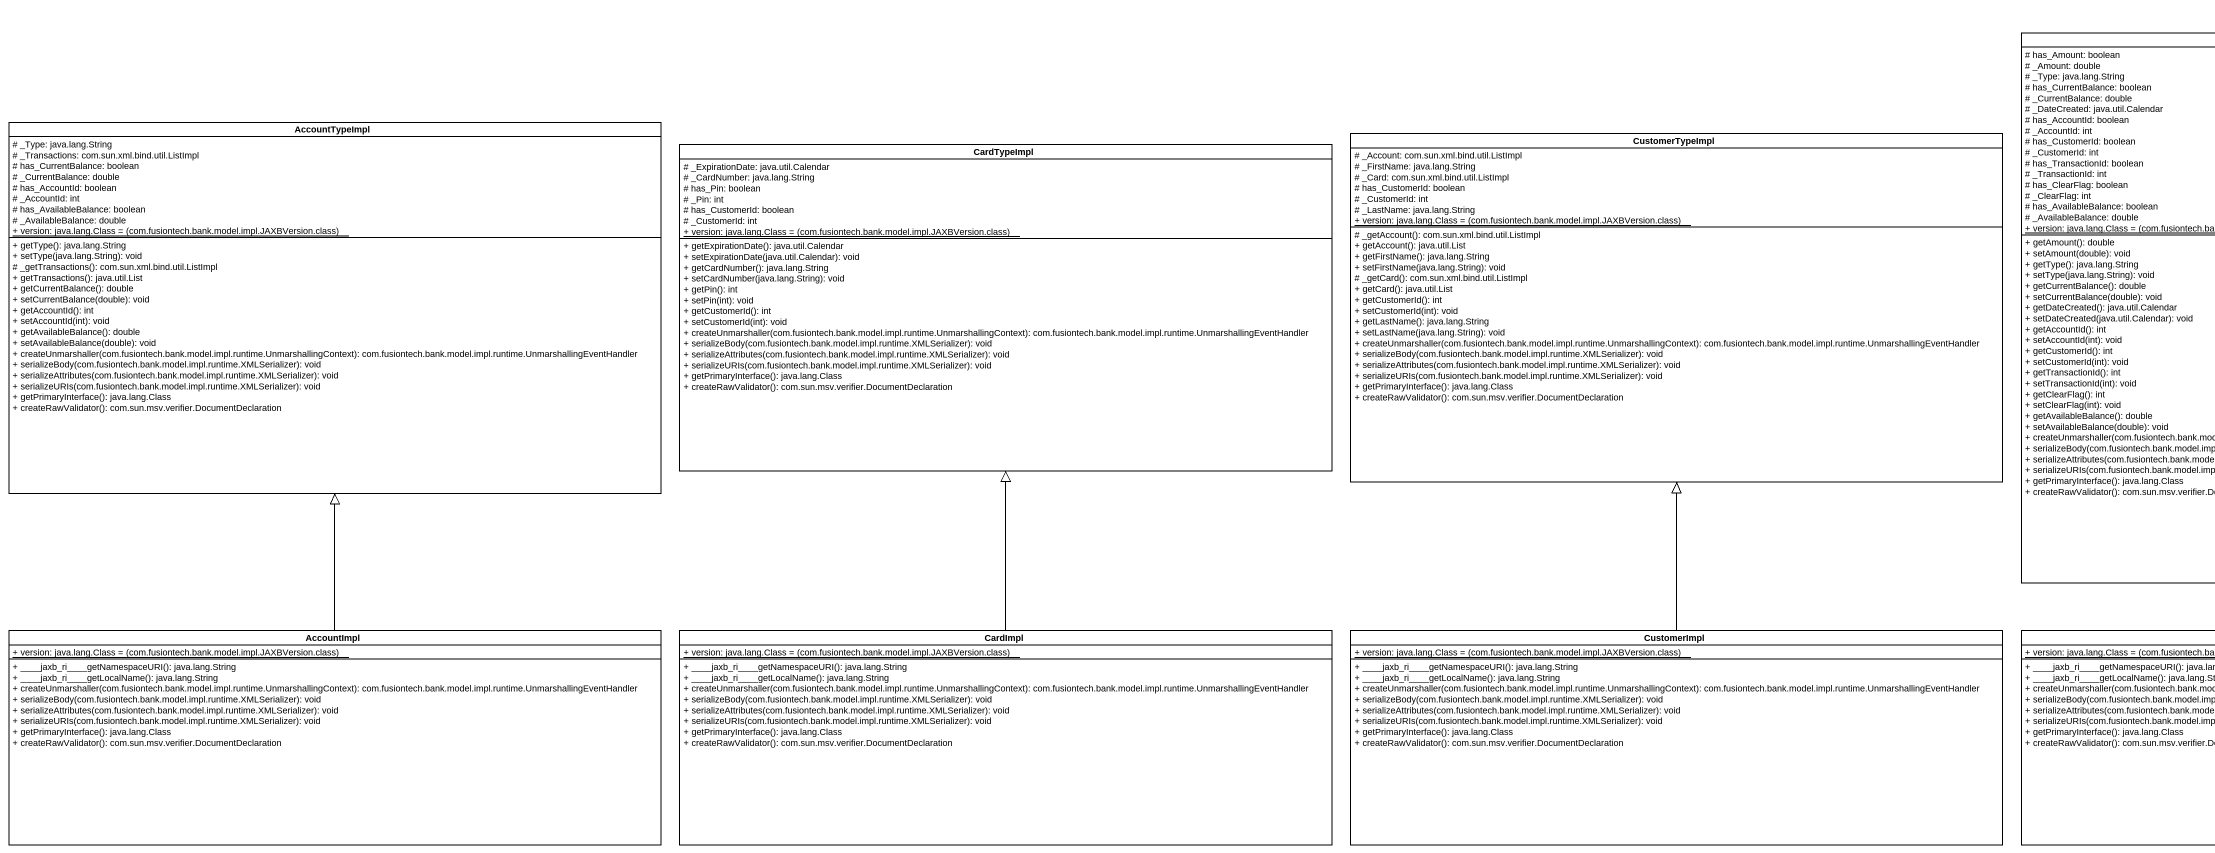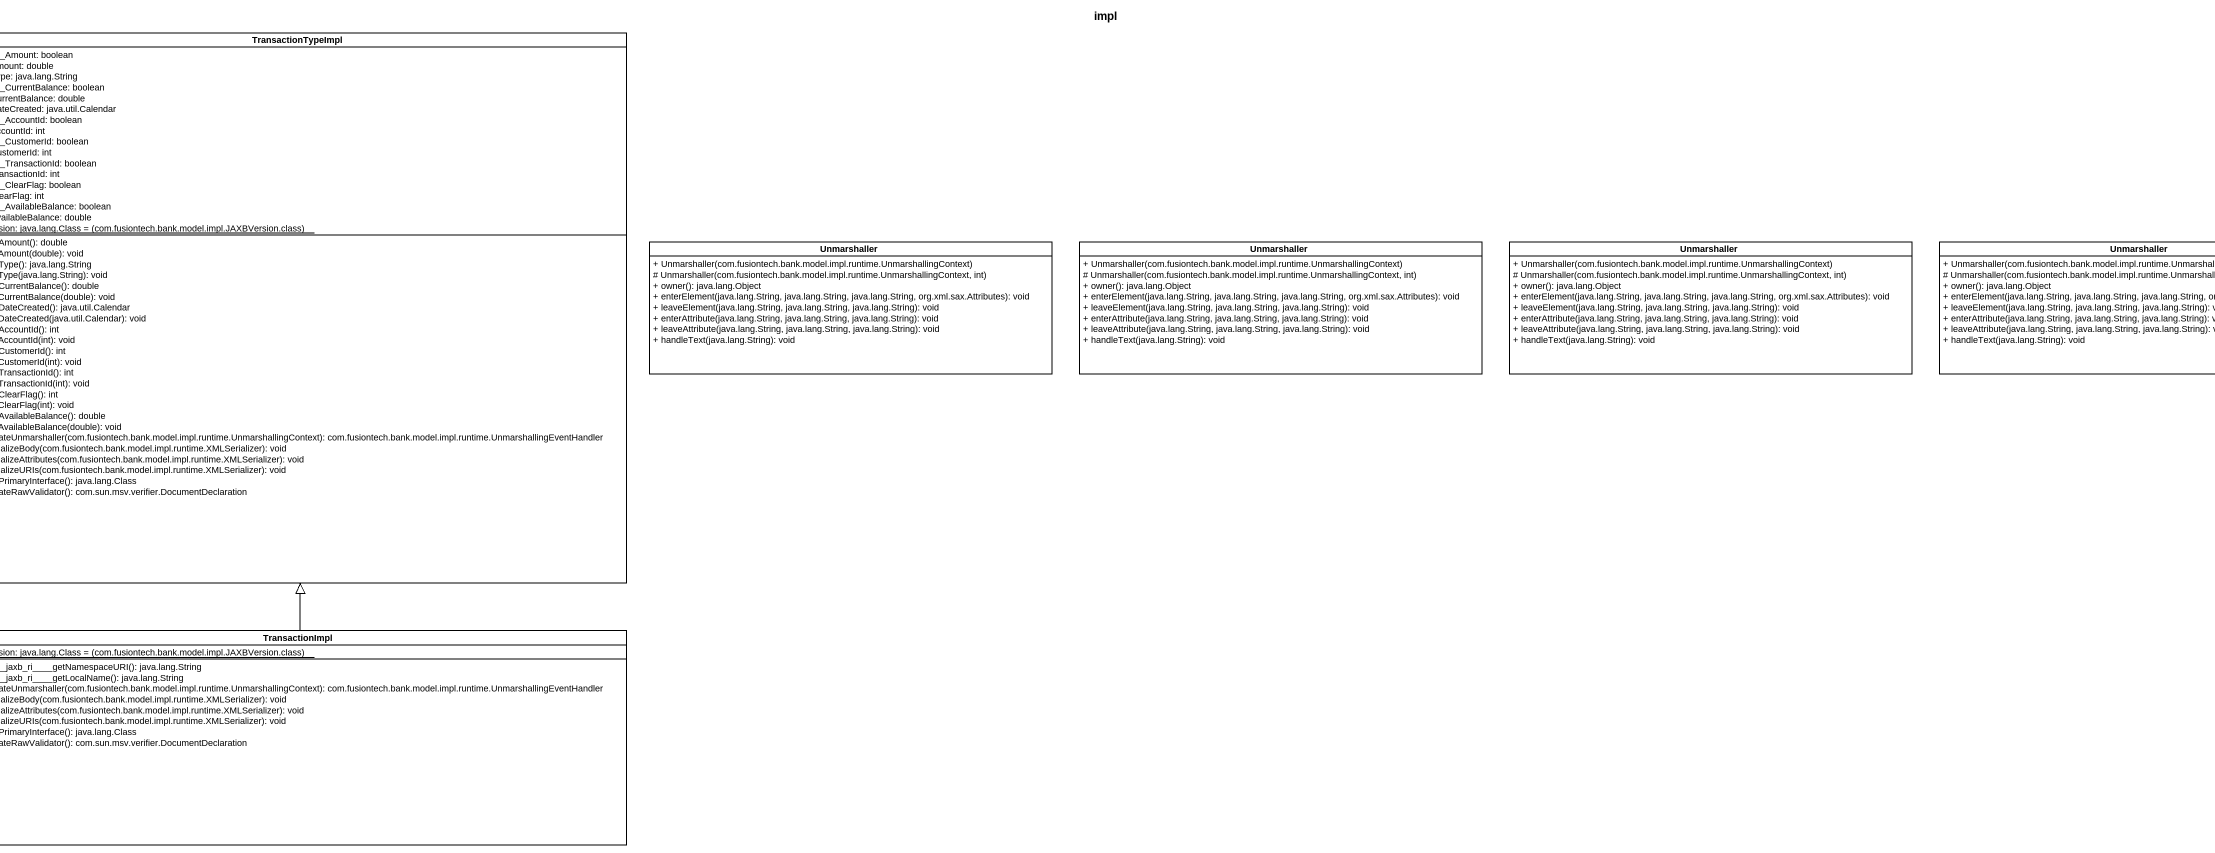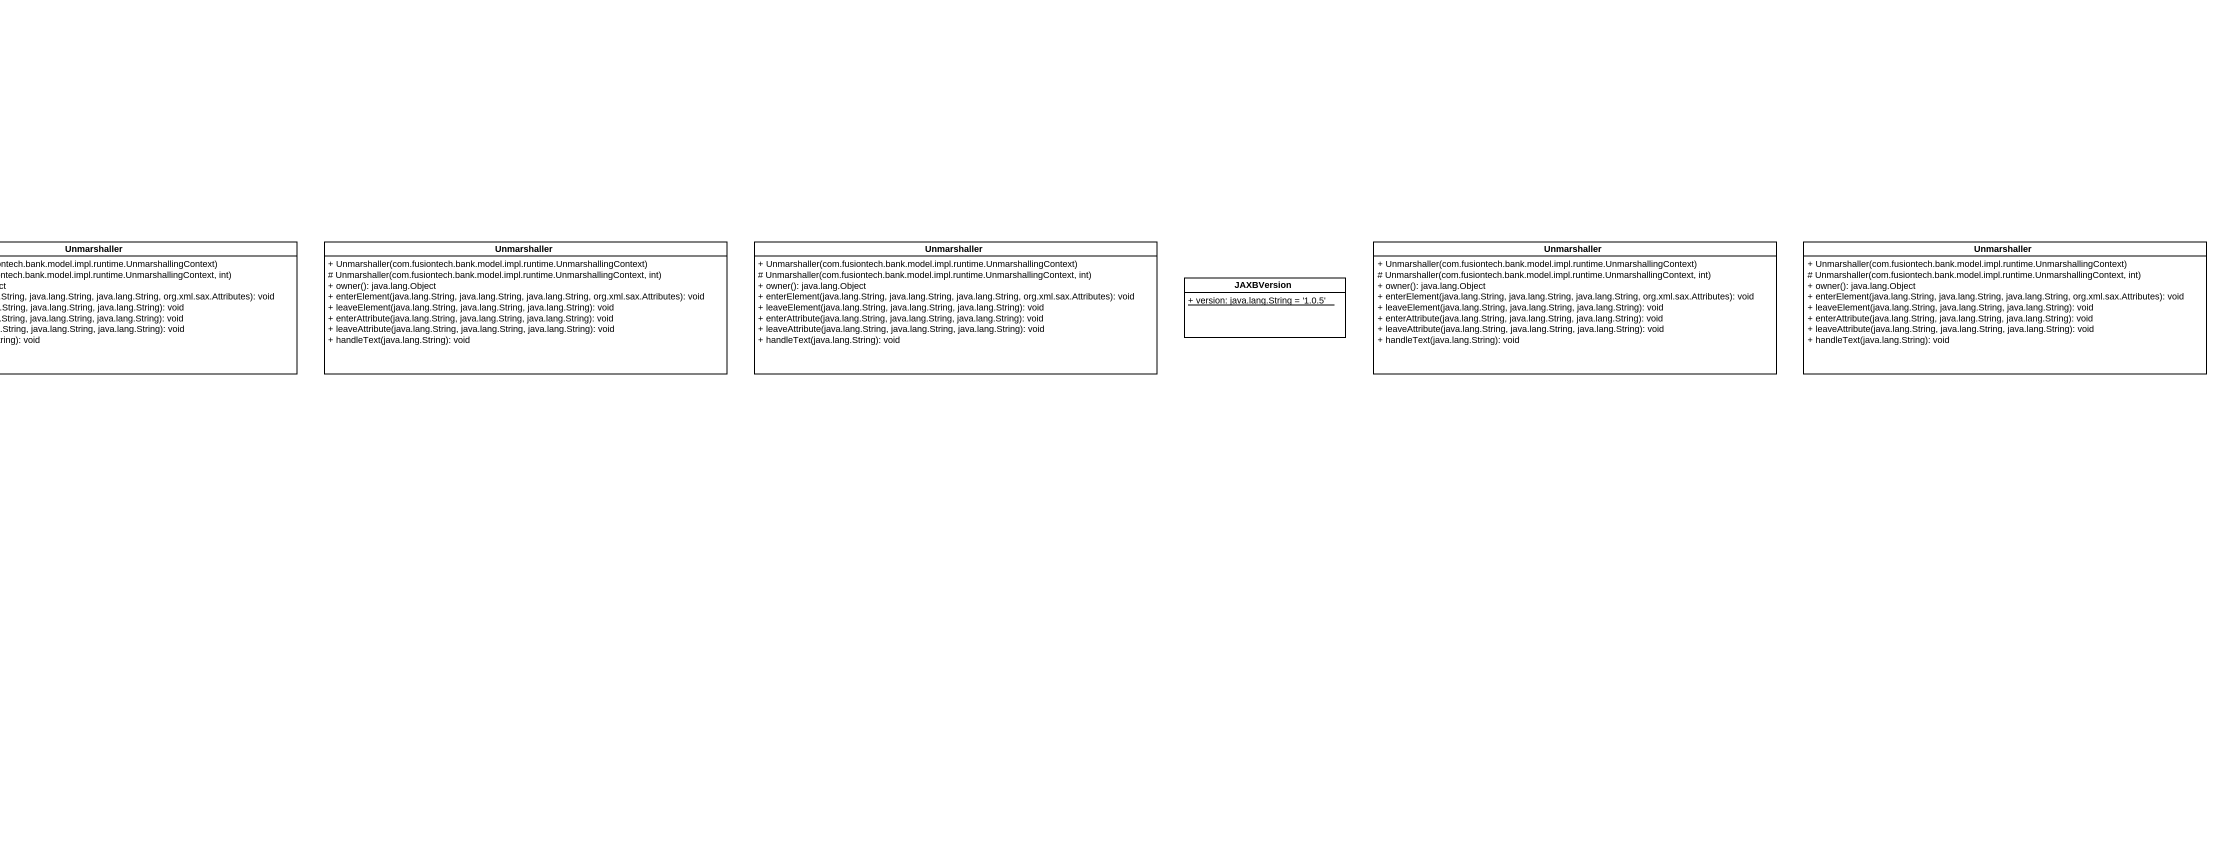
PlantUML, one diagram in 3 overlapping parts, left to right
@startuml
title impl
hide circle
hide empty members
skinparam classAttributeIconSize 0
class TransactionTypeImpl {
  # has_Amount: boolean
  # _Amount: double
  # _Type: java.lang.String
  # has_CurrentBalance: boolean
  # _CurrentBalance: double
  # _DateCreated: java.util.Calendar
  # has_AccountId: boolean
  # _AccountId: int
  # has_CustomerId: boolean
  # _CustomerId: int
  # has_TransactionId: boolean
  # _TransactionId: int
  # has_ClearFlag: boolean
  # _ClearFlag: int
  # has_AvailableBalance: boolean
  # _AvailableBalance: double
  {static} {field} + version: java.lang.Class = (com.fusiontech.bank.model.impl.JAXBVersion.class)
  + getAmount(): double
  + setAmount(double): void
  + getType(): java.lang.String
  + setType(java.lang.String): void
  + getCurrentBalance(): double
  + setCurrentBalance(double): void
  + getDateCreated(): java.util.Calendar
  + setDateCreated(java.util.Calendar): void
  + getAccountId(): int
  + setAccountId(int): void
  + getCustomerId(): int
  + setCustomerId(int): void
  + getTransactionId(): int
  + setTransactionId(int): void
  + getClearFlag(): int
  + setClearFlag(int): void
  + getAvailableBalance(): double
  + setAvailableBalance(double): void
  + createUnmarshaller(com.fusiontech.bank.model.impl.runtime.UnmarshallingContext): com.fusiontech.bank.model.impl.runtime.UnmarshallingEventHandler
  + serializeBody(com.fusiontech.bank.model.impl.runtime.XMLSerializer): void
  + serializeAttributes(com.fusiontech.bank.model.impl.runtime.XMLSerializer): void
  + serializeURIs(com.fusiontech.bank.model.impl.runtime.XMLSerializer): void
  + getPrimaryInterface(): java.lang.Class
  + createRawValidator(): com.sun.msv.verifier.DocumentDeclaration
}
class AccountTypeImpl {
  # _Type: java.lang.String
  # _Transactions: com.sun.xml.bind.util.ListImpl
  # has_CurrentBalance: boolean
  # _CurrentBalance: double
  # has_AccountId: boolean
  # _AccountId: int
  # has_AvailableBalance: boolean
  # _AvailableBalance: double
  {static} {field} + version: java.lang.Class = (com.fusiontech.bank.model.impl.JAXBVersion.class)
  + getType(): java.lang.String
  + setType(java.lang.String): void
  # _getTransactions(): com.sun.xml.bind.util.ListImpl
  + getTransactions(): java.util.List
  + getCurrentBalance(): double
  + setCurrentBalance(double): void
  + getAccountId(): int
  + setAccountId(int): void
  + getAvailableBalance(): double
  + setAvailableBalance(double): void
  + createUnmarshaller(com.fusiontech.bank.model.impl.runtime.UnmarshallingContext): com.fusiontech.bank.model.impl.runtime.UnmarshallingEventHandler
  + serializeBody(com.fusiontech.bank.model.impl.runtime.XMLSerializer): void
  + serializeAttributes(com.fusiontech.bank.model.impl.runtime.XMLSerializer): void
  + serializeURIs(com.fusiontech.bank.model.impl.runtime.XMLSerializer): void
  + getPrimaryInterface(): java.lang.Class
  + createRawValidator(): com.sun.msv.verifier.DocumentDeclaration
}
class CustomerTypeImpl {
  # _Account: com.sun.xml.bind.util.ListImpl
  # _FirstName: java.lang.String
  # _Card: com.sun.xml.bind.util.ListImpl
  # has_CustomerId: boolean
  # _CustomerId: int
  # _LastName: java.lang.String
  {static} {field} + version: java.lang.Class = (com.fusiontech.bank.model.impl.JAXBVersion.class)
  # _getAccount(): com.sun.xml.bind.util.ListImpl
  + getAccount(): java.util.List
  + getFirstName(): java.lang.String
  + setFirstName(java.lang.String): void
  # _getCard(): com.sun.xml.bind.util.ListImpl
  + getCard(): java.util.List
  + getCustomerId(): int
  + setCustomerId(int): void
  + getLastName(): java.lang.String
  + setLastName(java.lang.String): void
  + createUnmarshaller(com.fusiontech.bank.model.impl.runtime.UnmarshallingContext): com.fusiontech.bank.model.impl.runtime.UnmarshallingEventHandler
  + serializeBody(com.fusiontech.bank.model.impl.runtime.XMLSerializer): void
  + serializeAttributes(com.fusiontech.bank.model.impl.runtime.XMLSerializer): void
  + serializeURIs(com.fusiontech.bank.model.impl.runtime.XMLSerializer): void
  + getPrimaryInterface(): java.lang.Class
  + createRawValidator(): com.sun.msv.verifier.DocumentDeclaration
}
class CardTypeImpl {
  # _ExpirationDate: java.util.Calendar
  # _CardNumber: java.lang.String
  # has_Pin: boolean
  # _Pin: int
  # has_CustomerId: boolean
  # _CustomerId: int
  {static} {field} + version: java.lang.Class = (com.fusiontech.bank.model.impl.JAXBVersion.class)
  + getExpirationDate(): java.util.Calendar
  + setExpirationDate(java.util.Calendar): void
  + getCardNumber(): java.lang.String
  + setCardNumber(java.lang.String): void
  + getPin(): int
  + setPin(int): void
  + getCustomerId(): int
  + setCustomerId(int): void
  + createUnmarshaller(com.fusiontech.bank.model.impl.runtime.UnmarshallingContext): com.fusiontech.bank.model.impl.runtime.UnmarshallingEventHandler
  + serializeBody(com.fusiontech.bank.model.impl.runtime.XMLSerializer): void
  + serializeAttributes(com.fusiontech.bank.model.impl.runtime.XMLSerializer): void
  + serializeURIs(com.fusiontech.bank.model.impl.runtime.XMLSerializer): void
  + getPrimaryInterface(): java.lang.Class
  + createRawValidator(): com.sun.msv.verifier.DocumentDeclaration
}
class Unmarshaller {
  + Unmarshaller(com.fusiontech.bank.model.impl.runtime.UnmarshallingContext)
  # Unmarshaller(com.fusiontech.bank.model.impl.runtime.UnmarshallingContext, int)
  + owner(): java.lang.Object
  + enterElement(java.lang.String, java.lang.String, java.lang.String, org.xml.sax.Attributes): void
  + leaveElement(java.lang.String, java.lang.String, java.lang.String): void
  + enterAttribute(java.lang.String, java.lang.String, java.lang.String): void
  + leaveAttribute(java.lang.String, java.lang.String, java.lang.String): void
  + handleText(java.lang.String): void
}
class "Unmarshaller" as Unmarshaller_2 {
  + Unmarshaller(com.fusiontech.bank.model.impl.runtime.UnmarshallingContext)
  # Unmarshaller(com.fusiontech.bank.model.impl.runtime.UnmarshallingContext, int)
  + owner(): java.lang.Object
  + enterElement(java.lang.String, java.lang.String, java.lang.String, org.xml.sax.Attributes): void
  + leaveElement(java.lang.String, java.lang.String, java.lang.String): void
  + enterAttribute(java.lang.String, java.lang.String, java.lang.String): void
  + leaveAttribute(java.lang.String, java.lang.String, java.lang.String): void
  + handleText(java.lang.String): void
}
class "Unmarshaller" as Unmarshaller_3 {
  + Unmarshaller(com.fusiontech.bank.model.impl.runtime.UnmarshallingContext)
  # Unmarshaller(com.fusiontech.bank.model.impl.runtime.UnmarshallingContext, int)
  + owner(): java.lang.Object
  + enterElement(java.lang.String, java.lang.String, java.lang.String, org.xml.sax.Attributes): void
  + leaveElement(java.lang.String, java.lang.String, java.lang.String): void
  + enterAttribute(java.lang.String, java.lang.String, java.lang.String): void
  + leaveAttribute(java.lang.String, java.lang.String, java.lang.String): void
  + handleText(java.lang.String): void
}
class "Unmarshaller" as Unmarshaller_4 {
  + Unmarshaller(com.fusiontech.bank.model.impl.runtime.UnmarshallingContext)
  # Unmarshaller(com.fusiontech.bank.model.impl.runtime.UnmarshallingContext, int)
  + owner(): java.lang.Object
  + enterElement(java.lang.String, java.lang.String, java.lang.String, org.xml.sax.Attributes): void
  + leaveElement(java.lang.String, java.lang.String, java.lang.String): void
  + enterAttribute(java.lang.String, java.lang.String, java.lang.String): void
  + leaveAttribute(java.lang.String, java.lang.String, java.lang.String): void
  + handleText(java.lang.String): void
}
class "Unmarshaller" as Unmarshaller_5 {
  + Unmarshaller(com.fusiontech.bank.model.impl.runtime.UnmarshallingContext)
  # Unmarshaller(com.fusiontech.bank.model.impl.runtime.UnmarshallingContext, int)
  + owner(): java.lang.Object
  + enterElement(java.lang.String, java.lang.String, java.lang.String, org.xml.sax.Attributes): void
  + leaveElement(java.lang.String, java.lang.String, java.lang.String): void
  + enterAttribute(java.lang.String, java.lang.String, java.lang.String): void
  + leaveAttribute(java.lang.String, java.lang.String, java.lang.String): void
  + handleText(java.lang.String): void
}
class "Unmarshaller" as Unmarshaller_6 {
  + Unmarshaller(com.fusiontech.bank.model.impl.runtime.UnmarshallingContext)
  # Unmarshaller(com.fusiontech.bank.model.impl.runtime.UnmarshallingContext, int)
  + owner(): java.lang.Object
  + enterElement(java.lang.String, java.lang.String, java.lang.String, org.xml.sax.Attributes): void
  + leaveElement(java.lang.String, java.lang.String, java.lang.String): void
  + enterAttribute(java.lang.String, java.lang.String, java.lang.String): void
  + leaveAttribute(java.lang.String, java.lang.String, java.lang.String): void
  + handleText(java.lang.String): void
}
class "Unmarshaller" as Unmarshaller_7 {
  + Unmarshaller(com.fusiontech.bank.model.impl.runtime.UnmarshallingContext)
  # Unmarshaller(com.fusiontech.bank.model.impl.runtime.UnmarshallingContext, int)
  + owner(): java.lang.Object
  + enterElement(java.lang.String, java.lang.String, java.lang.String, org.xml.sax.Attributes): void
  + leaveElement(java.lang.String, java.lang.String, java.lang.String): void
  + enterAttribute(java.lang.String, java.lang.String, java.lang.String): void
  + leaveAttribute(java.lang.String, java.lang.String, java.lang.String): void
  + handleText(java.lang.String): void
}
class "Unmarshaller" as Unmarshaller_8 {
  + Unmarshaller(com.fusiontech.bank.model.impl.runtime.UnmarshallingContext)
  # Unmarshaller(com.fusiontech.bank.model.impl.runtime.UnmarshallingContext, int)
  + owner(): java.lang.Object
  + enterElement(java.lang.String, java.lang.String, java.lang.String, org.xml.sax.Attributes): void
  + leaveElement(java.lang.String, java.lang.String, java.lang.String): void
  + enterAttribute(java.lang.String, java.lang.String, java.lang.String): void
  + leaveAttribute(java.lang.String, java.lang.String, java.lang.String): void
  + handleText(java.lang.String): void
}
class JAXBVersion {
  {static} + version: java.lang.String = '1.0.5'
}
class AccountImpl {
  {static} {field} + version: java.lang.Class = (com.fusiontech.bank.model.impl.JAXBVersion.class)
  + ~__~__jaxb_ri~__~__getNamespaceURI(): java.lang.String
  + ~__~__jaxb_ri~__~__getLocalName(): java.lang.String
  + createUnmarshaller(com.fusiontech.bank.model.impl.runtime.UnmarshallingContext): com.fusiontech.bank.model.impl.runtime.UnmarshallingEventHandler
  + serializeBody(com.fusiontech.bank.model.impl.runtime.XMLSerializer): void
  + serializeAttributes(com.fusiontech.bank.model.impl.runtime.XMLSerializer): void
  + serializeURIs(com.fusiontech.bank.model.impl.runtime.XMLSerializer): void
  + getPrimaryInterface(): java.lang.Class
  + createRawValidator(): com.sun.msv.verifier.DocumentDeclaration
}
class CardImpl {
  {static} {field} + version: java.lang.Class = (com.fusiontech.bank.model.impl.JAXBVersion.class)
  + ~__~__jaxb_ri~__~__getNamespaceURI(): java.lang.String
  + ~__~__jaxb_ri~__~__getLocalName(): java.lang.String
  + createUnmarshaller(com.fusiontech.bank.model.impl.runtime.UnmarshallingContext): com.fusiontech.bank.model.impl.runtime.UnmarshallingEventHandler
  + serializeBody(com.fusiontech.bank.model.impl.runtime.XMLSerializer): void
  + serializeAttributes(com.fusiontech.bank.model.impl.runtime.XMLSerializer): void
  + serializeURIs(com.fusiontech.bank.model.impl.runtime.XMLSerializer): void
  + getPrimaryInterface(): java.lang.Class
  + createRawValidator(): com.sun.msv.verifier.DocumentDeclaration
}
class CustomerImpl {
  {static} {field} + version: java.lang.Class = (com.fusiontech.bank.model.impl.JAXBVersion.class)
  + ~__~__jaxb_ri~__~__getNamespaceURI(): java.lang.String
  + ~__~__jaxb_ri~__~__getLocalName(): java.lang.String
  + createUnmarshaller(com.fusiontech.bank.model.impl.runtime.UnmarshallingContext): com.fusiontech.bank.model.impl.runtime.UnmarshallingEventHandler
  + serializeBody(com.fusiontech.bank.model.impl.runtime.XMLSerializer): void
  + serializeAttributes(com.fusiontech.bank.model.impl.runtime.XMLSerializer): void
  + serializeURIs(com.fusiontech.bank.model.impl.runtime.XMLSerializer): void
  + getPrimaryInterface(): java.lang.Class
  + createRawValidator(): com.sun.msv.verifier.DocumentDeclaration
}
class TransactionImpl {
  {static} {field} + version: java.lang.Class = (com.fusiontech.bank.model.impl.JAXBVersion.class)
  + ~__~__jaxb_ri~__~__getNamespaceURI(): java.lang.String
  + ~__~__jaxb_ri~__~__getLocalName(): java.lang.String
  + createUnmarshaller(com.fusiontech.bank.model.impl.runtime.UnmarshallingContext): com.fusiontech.bank.model.impl.runtime.UnmarshallingEventHandler
  + serializeBody(com.fusiontech.bank.model.impl.runtime.XMLSerializer): void
  + serializeAttributes(com.fusiontech.bank.model.impl.runtime.XMLSerializer): void
  + serializeURIs(com.fusiontech.bank.model.impl.runtime.XMLSerializer): void
  + getPrimaryInterface(): java.lang.Class
  + createRawValidator(): com.sun.msv.verifier.DocumentDeclaration
}
AccountImpl -up-|> AccountTypeImpl
CardImpl -up-|> CardTypeImpl
CustomerImpl -up-|> CustomerTypeImpl
TransactionImpl -up-|> TransactionTypeImpl
@enduml
